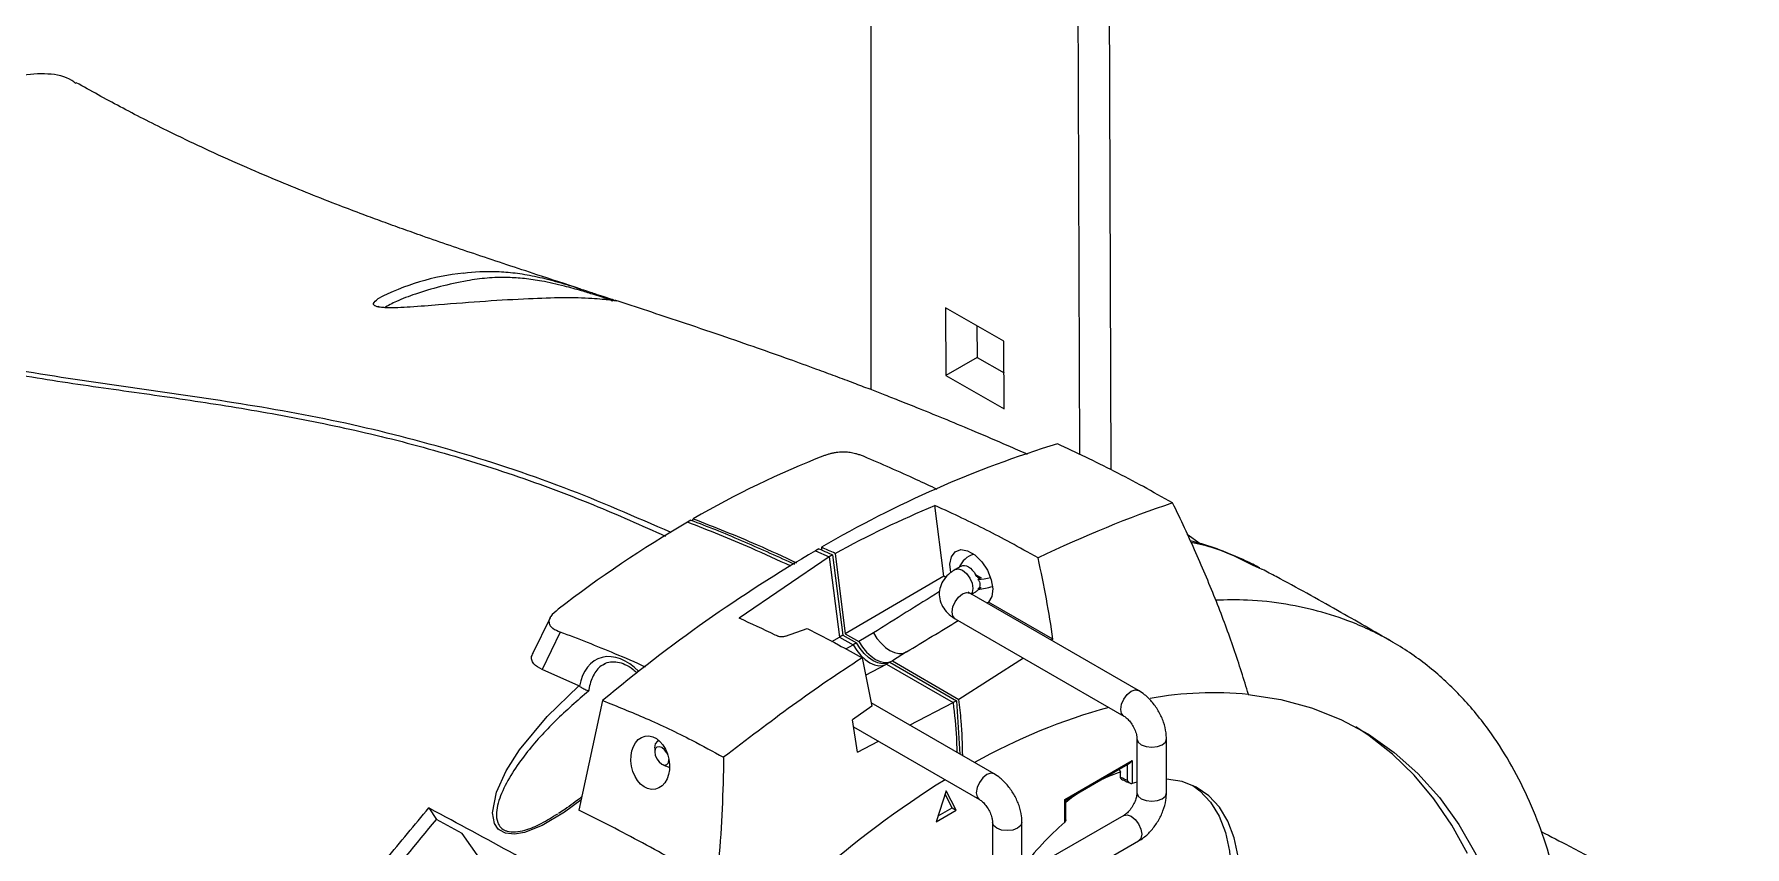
# Model space of a CAD drawing. Header units: inches. Extents: x 0.7 to 44.2, y 3.2 to 34.6.
# Drawn here: x 11.25 to 16.79, y 26.74 to 29.37 of the extents above; entities that cross this region are included whole.
import ezdxf

# ---------------------------------------------------------------- set-up
doc = ezdxf.new("R2010")
doc.units = ezdxf.units.IN
doc.header["$MEASUREMENT"] = 0

msp = doc.modelspace()

# ---------------------------------------------------------------- linework, layer by layer
for p, q in [((13.9625, 31.5223), (13.9625, 28.2177)), ((14.728, 31.1936), (14.74, 27.9581)), ((14.6268, 31.1351), (14.6384, 28.0082)), ((13.1334, 28.5075), (13.1384, 28.5059)), ((14.394, 28.3746), (14.2046, 28.483)), ((14.2046, 28.483), (14.2054, 28.2638)), ((14.3062, 28.4248), (14.3066, 28.3222)), ((14.3948, 28.1553), (14.394, 28.3746)), ((14.3066, 28.3222), (14.2054, 28.2638)), ((14.3066, 28.3222), (14.3944, 28.272)), ((14.2054, 28.2638), (14.3948, 28.1553)), ((14.1988, 27.6128), (14.1696, 27.8425)), ((13.3792, 27.7947), (13.3684, 27.7884)), ((13.3847, 27.7925), (13.3874, 27.7994)), ((14.9872, 27.7496), (15.0296, 27.7191)), ((13.8278, 27.676), (13.5363, 27.4769)), ((13.7942, 27.702), (13.7834, 27.6958)), ((13.7834, 27.6958), (13.8278, 27.676)), ((13.8023, 27.7067), (13.8023, 27.6984)), ((13.8387, 27.6822), (13.8278, 27.676)), ((13.8278, 27.676), (13.8609, 27.4159)), ((13.8387, 27.6822), (13.8717, 27.4222)), ((13.8466, 27.687), (13.8797, 27.4267)), ((14.1988, 27.6128), (13.8797, 27.4267)), ((14.2056, 27.6088), (14.1988, 27.6128)), ((14.2548, 27.6457), (14.2357, 27.6347)), ((14.3021, 27.6188), (14.3204, 27.6082)), ((14.3204, 27.6082), (14.3096, 27.6019)), ((15.231, 27.6349), (15.2012, 27.6481)), ((14.8302, 27.2426), (14.2836, 27.5581)), ((14.289, 27.555), (14.3026, 27.5628)), ((14.5524, 27.4087), (14.3433, 27.5293)), ((12.9231, 27.478), (12.8665, 27.3613)), ((13.6865, 27.4185), (13.7562, 27.4441)), ((14.2357, 27.4753), (14.7824, 27.1597)), ((12.9564, 27.4321), (12.8975, 27.3108)), ((13.8363, 27.4019), (13.8609, 27.4159)), ((13.8717, 27.4222), (13.8609, 27.4159)), ((13.8609, 27.4159), (13.9052, 27.3903)), ((13.8717, 27.4222), (13.9161, 27.3966)), ((13.8797, 27.4267), (13.9241, 27.4011)), ((13.8818, 27.3773), (13.9052, 27.3903)), ((13.9161, 27.3966), (13.9052, 27.3903)), ((13.9712, 27.4294), (13.9241, 27.4011)), ((14.5524, 27.4087), (14.5477, 27.4057)), ((13.1012, 27.3276), (13.0967, 27.3259)), ((13.934, 27.3484), (13.9654, 27.1914)), ((13.9452, 27.2925), (14.0133, 27.3279)), ((14.0241, 27.3342), (14.0133, 27.3279)), ((14.0133, 27.3279), (14.2291, 27.2033)), ((14.0241, 27.3342), (14.24, 27.2096)), ((14.078, 27.3677), (14.0323, 27.3386)), ((14.0323, 27.3386), (14.2481, 27.214)), ((14.4569, 27.3476), (14.2481, 27.214)), ((13.0166, 27.2575), (12.8975, 27.3108)), ((13.0166, 27.2575), (13.0184, 27.2565)), ((13.0935, 27.2101), (13.0164, 26.8553)), ((13.9654, 27.1914), (13.9028, 27.1481)), ((14.362, 26.9723), (13.9632, 27.2026)), ((14.0881, 27.1304), (14.2291, 27.2033)), ((14.24, 27.2096), (14.2291, 27.2033)), ((14.24, 27.2096), (14.2509, 27.0365)), ((13.9191, 27.0431), (13.9028, 27.1481)), ((13.9064, 27.1249), (14.3142, 26.8894)), ((13.2624, 27.0566), (13.2624, 27.0441)), ((13.2758, 27.0805), (13.2723, 27.0785)), ((13.9191, 27.0431), (13.9871, 27.0783)), ((14.8248, 27.0863), (14.8248, 26.9113)), ((14.9204, 26.9113), (14.9204, 27.0863)), ((13.2854, 27.0043), (13.2962, 26.998)), ((14.5909, 26.8895), (14.8091, 27.0154)), ((14.5942, 26.8875), (14.8009, 27.0069)), ((14.7939, 26.9505), (14.7939, 27.0028)), ((14.8091, 27.0154), (14.8091, 26.9415)), ((14.772, 26.9606), (14.772, 26.9767)), ((14.8091, 26.9415), (14.8081, 26.9413)), ((14.8248, 26.9458), (14.8091, 26.9415)), ((14.2068, 26.918), (14.1744, 26.817)), ((14.2257, 26.8622), (14.2031, 26.9065)), ((14.2392, 26.8544), (14.2068, 26.918)), ((14.5909, 26.8156), (14.5909, 26.8895)), ((14.5942, 26.8875), (14.5909, 26.8895)), ((14.5942, 26.8239), (14.5942, 26.8875)), ((12.5301, 26.862), (12.5549, 26.8246)), ((14.1744, 26.817), (14.2392, 26.8544)), ((14.1806, 26.8362), (14.2257, 26.8622)), ((14.2257, 26.8622), (14.2392, 26.8544)), ((14.7824, 26.8379), (14.4523, 26.6473)), ((12.6388, 26.7797), (12.5549, 26.8246)), ((14.3566, 26.816), (14.3566, 26.641)), ((14.4523, 26.641), (14.4523, 26.816)), ((14.5918, 26.8164), (14.5909, 26.8156)), ((14.4947, 26.5613), (14.8302, 26.755))]:
    msp.add_line(p, q)
at = {"flags": 128}
for points in [[(14.2215, 27.6253), (14.2187, 27.6524), (14.2235, 27.6763), (14.2358, 27.6925), (14.2541, 27.6991), (14.2763, 27.6954), (14.2999, 27.6818), (14.3221, 27.6598), (14.3404, 27.6321), (14.3526, 27.6018), (14.3574, 27.5723), (14.3542, 27.5472), (14.3433, 27.5293), (14.3433, 27.5293)], [(14.2357, 27.6347), (14.2467, 27.6368), (14.2597, 27.6323), (14.2726, 27.6219), (14.2836, 27.6071), (14.2909, 27.5902), (14.2935, 27.5737), (14.2909, 27.5603), (14.288, 27.5556)], [(14.2551, 27.6459), (14.2602, 27.6476), (14.2659, 27.6477), (14.2721, 27.6463), (14.2786, 27.6433), (14.285, 27.6388), (14.2913, 27.6331), (14.297, 27.6263), (14.3021, 27.6188)], [(14.2357, 27.4753), (14.2357, 27.4753), (14.2284, 27.4837), (14.2258, 27.4972), (14.2284, 27.5136), (14.2357, 27.5305), (14.2467, 27.5453), (14.2597, 27.5558), (14.2726, 27.5603), (14.2836, 27.5581)], [(13.9052, 27.3903), (13.9167, 27.3725), (13.9299, 27.3566), (13.9443, 27.3432), (13.9593, 27.3328), (13.9742, 27.3259), (13.9886, 27.3227), (14.0018, 27.3234), (14.0112, 27.3268)], [(14.0241, 27.3342), (14.0126, 27.3297), (13.9994, 27.329), (13.9851, 27.3321), (13.9701, 27.339), (13.9551, 27.3494), (13.9408, 27.3628), (13.9276, 27.3788), (13.9161, 27.3966)], [(13.9241, 27.4011), (13.9356, 27.3833), (13.9488, 27.3673), (13.9632, 27.3539), (13.9782, 27.3435), (13.9932, 27.3366), (14.0076, 27.3334), (14.0208, 27.3341), (14.0323, 27.3386)], [(13.9712, 27.4294), (13.9825, 27.4116), (13.9956, 27.3958), (14.0098, 27.3825), (14.0246, 27.3722), (14.0394, 27.3653), (14.0537, 27.3623), (14.0667, 27.363), (14.078, 27.3677)], [(13.0237, 26.8886), (12.9701, 26.8481), (12.8973, 26.805), (12.8406, 26.7828), (12.8084, 26.7774), (12.7787, 26.7804), (12.7584, 26.7909), (12.7554, 26.7936), (12.7434, 26.8113), (12.7368, 26.8464), (12.7495, 26.9132), (12.7813, 26.9828), (12.8246, 27.0508), (12.9136, 27.1582), (13.0166, 27.2575), (13.0166, 27.2575)], [(14.7824, 27.1597), (14.775, 27.1681), (14.7725, 27.1816), (14.775, 27.198), (14.7824, 27.2149), (14.7934, 27.2298), (14.8063, 27.2402), (14.8192, 27.2447), (14.8302, 27.2426), (14.8302, 27.2426)], [(15.1857, 27.2298), (15.2906, 27.2135), (15.3907, 27.1864), (15.4856, 27.1487), (15.5749, 27.1006), (15.6581, 27.0422), (15.7348, 26.9738), (15.8048, 26.8958), (15.8677, 26.8084), (15.9232, 26.7122), (15.971, 26.6075), (16.011, 26.4948), (16.0429, 26.3746), (16.0666, 26.2476), (16.0821, 26.1142), (16.0891, 25.9751)], [(15.8954, 26.714), (15.8446, 26.8067), (15.7872, 26.8916), (15.7233, 26.9683), (15.6533, 27.0365), (15.5774, 27.0959), (15.5336, 27.1245)], [(13.2624, 27.0566), (13.265, 27.0701), (13.2723, 27.0785), (13.2762, 27.0801)], [(13.3046, 27.0345), (13.3017, 27.0402), (13.2942, 27.0503), (13.2854, 27.0574), (13.2766, 27.0605), (13.2692, 27.059), (13.2642, 27.0533), (13.2624, 27.0441), (13.2642, 27.033), (13.2692, 27.0215), (13.2766, 27.0114), (13.2854, 27.0043), (13.2854, 27.0043)], [(14.8248, 27.0863), (14.8284, 27.0757), (14.8388, 27.0668), (14.8543, 27.0608), (14.8726, 27.0587), (14.8909, 27.0608), (14.9064, 27.0668), (14.9168, 27.0757), (14.9204, 27.0863), (14.9204, 27.0863)], [(13.2854, 27.0043), (13.2942, 27.0012), (13.3017, 27.0027), (13.3067, 27.0084), (13.3084, 27.0176), (13.3084, 27.0193)], [(13.3103, 26.9935), (13.3092, 26.9935), (13.2963, 26.998), (13.2962, 26.998)], [(14.362, 26.9723), (14.3511, 26.9744), (14.3381, 26.9699), (14.3252, 26.9595), (14.3142, 26.9447), (14.3069, 26.9278), (14.3043, 26.9113), (14.3069, 26.8979), (14.3138, 26.8897)], [(14.7052, 26.9516), (14.7334, 26.9647), (14.7732, 26.9799)], [(14.7662, 25.8808), (14.8248, 25.9292), (14.8814, 25.9851), (14.9348, 26.0475), (14.9841, 26.1153), (15.0286, 26.1875), (15.0674, 26.2627), (15.1, 26.3397), (15.1256, 26.4172), (15.1439, 26.4937), (15.1546, 26.5681), (15.1574, 26.6389), (15.1524, 26.7051), (15.1397, 26.7654), (15.1193, 26.8188), (15.0918, 26.8645), (15.0575, 26.9015), (15.017, 26.9294), (14.9712, 26.9475), (14.9206, 26.9557), (14.9204, 26.9557)], [(14.5942, 26.8812), (14.6132, 26.8954), (14.6415, 26.9148)], [(15.0057, 26.935), (15.0288, 26.9178), (15.0635, 26.881), (15.0914, 26.8354), (15.1121, 26.782), (15.1251, 26.7216), (15.1303, 26.6553), (15.1276, 26.5842), (15.1169, 26.5096), (15.0986, 26.4328), (15.0729, 26.355), (15.0402, 26.2777), (15.0011, 26.2022), (14.9564, 26.1298), (14.9068, 26.0617), (14.853, 25.9992), (14.7962, 25.9433), (14.7372, 25.895)], [(14.8248, 26.9113), (14.8284, 26.9007), (14.8388, 26.8918), (14.8543, 26.8858), (14.8726, 26.8837), (14.8909, 26.8858), (14.9064, 26.8918), (14.9168, 26.9007), (14.9204, 26.9113), (14.9204, 26.9113)], [(14.7824, 26.8379), (14.7934, 26.84), (14.8063, 26.8355), (14.8192, 26.8251), (14.8302, 26.8103), (14.8376, 26.7934), (14.8401, 26.7769), (14.8376, 26.7635), (14.8302, 26.755), (14.8302, 26.755)], [(12.7251, 26.6567), (12.6951, 26.6994), (12.6388, 26.7797)], [(14.4523, 26.816), (14.4486, 26.8055), (14.4383, 26.7965), (14.4227, 26.7905), (14.4044, 26.7884), (14.3861, 26.7905), (14.3706, 26.7965), (14.3602, 26.8055), (14.3566, 26.8156)]]:
    msp.add_lwpolyline(points, dxfattribs=at)
for centre, radius, start, end in [((12.7216, 27.8267), 0.7726, 95.8749, 117.4972), ((14.9358, 25.1259), 3.0895, 111.3304, 120.0783), ((15.6284, 24.5846), 3.6169, 107.0617, 120.3224), ((15.3705, 24.3677), 3.9635, 120.339, 127.6531), ((16.3607, 23.3019), 5.094, 120.3955, 129.8964), ((14.3202, 27.6105), 0.0781, 108.1733, 156.0566), ((14.2976, 27.7843), 0.1827, 273.7542, 286.7335), ((14.2981, 27.7501), 0.1798, 273.6788, 289.091), ((15.0736, 26.0454), 1.1897, 84.591, 99.9672), ((15.2529, 25.3061), 1.952, 105.4275, 119.2694), ((15.9854, 24.1189), 3.3485, 122.16, 140.4726), ((15.2301, 26.0816), 0.9733, 131.0515, 143.0474)]:
    msp.add_arc(centre, radius, start, end)
for centre, major_axis, ratio, start_param, end_param in [((14.5658, 27.7327), (1.8482, 1.1405), 0.026156, 1.761959, 1.882146), ((14.5658, 27.7327), (1.8482, 1.1405), 0.026156, 4.573011, 4.575614), ((14.5658, 27.7327), (1.8482, 1.1405), 0.026156, 4.429233, 4.522151), ((13.15, 27.1697), (-0.0671, 0.1775), 0.658959, 5.297393, 7.115502), ((14.8009, 27.0201), (0.0081, 0.0141), 0.577335, 3.92695, 4.71243), ((14.3934, 26.6085), (4.1954, -1.9171), 0.10364, 1.522616, 1.527853)]:
    msp.add_ellipse(centre, major_axis=major_axis, ratio=ratio, start_param=start_param, end_param=end_param)
msp.add_ellipse((13.2477, 27.0087), major_axis=(-0.0166, 0.0861), ratio=0.702621)
for points, knots in [([(11.3868, 29.2101), (11.3826, 29.2133), (11.3575, 29.2325), (11.2962, 29.2449), (11.2354, 29.2392), (11.2043, 29.2362)], [0, 0, 0, 0, 0.087771, 0.533088, 1, 1, 1, 1]), ([(13.0226, 28.5438), (12.9752, 28.5593), (12.8627, 28.596), (12.6926, 28.6523), (12.5476, 28.7021), (12.4456, 28.7382), (12.3811, 28.7616), (12.3132, 28.7867), (12.2343, 28.8166), (12.1448, 28.8517), (12.0447, 28.8925), (11.9358, 28.9389), (11.8129, 28.994), (11.6757, 29.0595), (11.5317, 29.1324), (11.4353, 29.1861), (11.3881, 29.2124)], [0, 0, 0, 0, 0.084552, 0.200708, 0.306345, 0.346257, 0.384903, 0.42288, 0.469281, 0.527422, 0.585065, 0.651385, 0.726852, 0.812143, 0.908207, 1, 1, 1, 1]), ([(12.6425, 28.5952), (12.6773, 28.5999), (12.7131, 28.6019), (12.7702, 28.5998), (12.79, 28.5983), (12.8305, 28.5932), (12.8514, 28.5897), (12.8841, 28.5829), (12.8954, 28.5804), (12.9181, 28.5748), (12.9296, 28.5718), (12.9531, 28.5653), (12.9651, 28.5618), (12.9894, 28.5544), (13.0015, 28.5506), (13.0258, 28.5428), (13.038, 28.5387), (13.0554, 28.533), (13.0611, 28.5311), (13.0722, 28.5274), (13.0776, 28.5256), (13.0878, 28.5222), (13.0926, 28.5207), (13.1017, 28.5177), (13.1059, 28.5163), (13.1176, 28.5126), (13.1237, 28.5106), (13.1284, 28.5092)], [0, 0, 0, 0, 0.25, 0.25, 0.375, 0.375, 0.5, 0.5, 0.5625, 0.5625, 0.625, 0.625, 0.6875, 0.6875, 0.75, 0.75, 0.8125, 0.8125, 0.84375, 0.84375, 0.875, 0.875, 0.90625, 0.90625, 0.9375, 0.9375, 1, 1, 1, 1]), ([(12.6545, 28.5707), (12.6251, 28.5647), (12.5661, 28.5526), (12.4906, 28.5292), (12.4273, 28.506), (12.3983, 28.4897), (12.3855, 28.4824)], [0, 0, 0, 0, 0.283901, 0.569262, 0.808898, 1, 1, 1, 1]), ([(13.1238, 28.5038), (13.1243, 28.5041), (13.1252, 28.5046), (13.1222, 28.5063), (13.1171, 28.5084), (13.109, 28.5113), (13.0986, 28.5148), (13.0858, 28.519), (13.0743, 28.5226), (13.061, 28.5268), (13.0457, 28.5316), (13.023, 28.5385), (12.9973, 28.5459), (12.9662, 28.5542), (12.9322, 28.5624), (12.8885, 28.5712), (12.8395, 28.5782), (12.7803, 28.582), (12.7182, 28.5804), (12.6758, 28.5739), (12.6545, 28.5707)], [0, 0, 0, 0, 0.0373727, 0.0682505, 0.0997444, 0.129182, 0.1594915, 0.1872336, 0.2158136, 0.2271101, 0.2605585, 0.2950438, 0.339153, 0.3844558, 0.4459518, 0.5087061, 0.6110057, 0.7151325, 0.8568899, 1, 1, 1, 1]), ([(13.3157, 27.7545), (13.1997, 27.805), (12.959, 27.9098), (12.5992, 28.0268), (12.2348, 28.1188), (11.876, 28.1807), (11.5187, 28.2303), (11.1924, 28.2788), (10.8937, 28.3396), (10.6337, 28.4085), (10.4602, 28.4757), (10.3787, 28.5073)], [0, 0, 0, 0, 0.114686, 0.237895, 0.360985, 0.485949, 0.610972, 0.735981, 0.827527, 0.919039, 1, 1, 1, 1]), ([(10.3788, 28.489), (10.411, 28.4757), (10.517, 28.432), (10.6943, 28.377), (10.9288, 28.316), (11.1783, 28.2679), (11.4433, 28.2277), (11.7072, 28.1914), (11.9724, 28.1503), (12.24, 28.0994), (12.5109, 28.0342), (12.7856, 27.9497), (13.0478, 27.8542), (13.2194, 27.7776), (13.2974, 27.7427)], [0, 0, 0, 0, 0.032121, 0.105738, 0.179369, 0.272284, 0.365247, 0.458214, 0.55111, 0.644013, 0.736863, 0.829612, 0.922425, 1, 1, 1, 1]), ([(12.3569, 28.4891), (12.3559, 28.4895), (12.3512, 28.4917), (12.3501, 28.4997), (12.3587, 28.5069), (12.3649, 28.512)], [0, 0, 0, 0, 0.0678457, 0.335761, 1, 1, 1, 1]), ([(13.1366, 28.5058), (13.1363, 28.5056), (13.1357, 28.5053), (13.1179, 28.5077), (13.0926, 28.5104), (13.0446, 28.5142), (12.9659, 28.5163), (12.8496, 28.5118), (12.7153, 28.5045), (12.5863, 28.4942), (12.4887, 28.4862), (12.4301, 28.483), (12.3959, 28.4824), (12.3726, 28.4843), (12.3614, 28.4865), (12.358, 28.4884), (12.3569, 28.4891)], [0, 0, 0, 0, 0.039289, 0.091579, 0.145208, 0.203508, 0.337074, 0.474031, 0.631463, 0.791583, 0.881419, 0.919647, 0.958204, 0.974676, 0.991242, 1, 1, 1, 1]), ([(14.47, 28.0078), (14.4491, 28.0171), (14.3928, 28.0422), (14.3059, 28.0793), (14.2102, 28.1193), (14.1272, 28.153), (14.0582, 28.1805), (14.0047, 28.2014), (13.9569, 28.2199), (13.9053, 28.2396), (13.8478, 28.2612), (13.778, 28.2869), (13.6939, 28.3174), (13.5908, 28.3539), (13.4732, 28.3946), (13.3191, 28.4466), (13.2042, 28.4843), (13.1334, 28.5075)], [0, 0, 0, 0, 0.0459, 0.12372, 0.18995, 0.255009, 0.305135, 0.340957, 0.373483, 0.412749, 0.457542, 0.503976, 0.571299, 0.64951, 0.73901, 0.839154, 1, 1, 1, 1]), ([(12.3663, 28.4879), (12.366, 28.488), (12.3654, 28.4883), (12.3667, 28.4878), (12.3678, 28.4861), (12.3681, 28.4856)], [0, 0, 0, 0, 0.398178, 0.821234, 1, 1, 1, 1]), ([(13.9411, 28.0006), (13.9392, 28.0014), (13.9356, 28.0029), (13.9299, 28.005), (13.9242, 28.0068), (13.9186, 28.0085), (13.9094, 28.011), (13.8962, 28.0137), (13.8801, 28.0152), (13.8665, 28.0152), (13.8551, 28.0144), (13.8439, 28.0128), (13.833, 28.0105), (13.8222, 28.0075), (13.8155, 28.005), (13.812, 28.0038)], [0, 0, 0, 0, 0.054577, 0.10661, 0.156268, 0.203738, 0.24922, 0.381204, 0.499535, 0.575917, 0.651825, 0.730103, 0.813098, 0.902616, 1, 1, 1, 1]), ([(14.1776, 27.8944), (14.1552, 27.905), (14.0758, 27.9426), (13.9974, 27.9764), (13.9411, 28.0006)], [0, 0, 0, 0, 0.282073, 1, 1, 1, 1]), ([(14.9405, 27.8505), (14.9087, 27.8684), (14.877, 27.8861), (14.814, 27.9204), (14.7826, 27.937), (14.6894, 27.9846), (14.6281, 28.0138), (14.5672, 28.0423)], [0, 0, 0, 0, 0.25, 0.25, 0.5, 0.5, 1, 1, 1, 1]), ([(14.5043, 27.6722), (14.4404, 27.7081), (14.3888, 27.7362), (14.2853, 27.789), (14.2336, 27.8136), (14.1696, 27.8425)], [0, 0, 0, 0, 0.5, 0.5, 1, 1, 1, 1]), ([(15.1858, 27.2298), (15.1717, 27.2783), (15.1561, 27.3276), (15.1215, 27.4281), (15.1026, 27.4793), (15.0615, 27.5831), (15.0393, 27.6357), (14.9921, 27.7423), (14.967, 27.7961), (14.9405, 27.8505)], [0, 0, 0, 0, 0.25, 0.25, 0.5, 0.5, 0.75, 0.75, 1, 1, 1, 1]), ([(13.7039, 27.6452), (13.6611, 27.6651), (13.5488, 27.7171), (13.4373, 27.7612), (13.3684, 27.7884)], [0, 0, 0, 0, 0.38157, 1, 1, 1, 1]), ([(13.3792, 27.7947), (13.4058, 27.7846), (13.4601, 27.7641), (13.5423, 27.7292), (13.6251, 27.6929), (13.6825, 27.6671), (13.7123, 27.6533), (13.7148, 27.6521)], [0, 0, 0, 0, 0.238629, 0.488103, 0.734559, 0.97824, 1, 1, 1, 1]), ([(13.3874, 27.7994), (13.4562, 27.7722), (13.5673, 27.7283), (13.6792, 27.6764), (13.7218, 27.6566)], [0, 0, 0, 0, 0.61916, 1, 1, 1, 1]), ([(15.2235, 27.6397), (15.2078, 27.6478), (15.1712, 27.6666), (15.1089, 27.6928), (15.0496, 27.7146), (15.01, 27.7243), (14.9975, 27.7274)], [0, 0, 0, 0, 0.211172, 0.491354, 0.839414, 1, 1, 1, 1]), ([(15.2012, 27.6481), (15.161, 27.6686), (15.0977, 27.701), (15.0261, 27.7166), (14.9999, 27.7223)], [0, 0, 0, 0, 0.633883, 1, 1, 1, 1]), ([(13.7942, 27.702), (13.8027, 27.6983), (13.8175, 27.6917), (13.8323, 27.6851), (13.8387, 27.6822)], [0, 0, 0, 0, 0.571235, 1, 1, 1, 1]), ([(14.2357, 27.6347), (14.2302, 27.6312), (14.2164, 27.6224), (14.1992, 27.6041), (14.1867, 27.5797), (14.1828, 27.5527), (14.1882, 27.5262), (14.2017, 27.5027), (14.2184, 27.4862), (14.231, 27.4782), (14.2357, 27.4753)], [0, 0, 0, 0, 0.096629, 0.241279, 0.376625, 0.508873, 0.647843, 0.781137, 0.918098, 1, 1, 1, 1]), ([(14.3204, 27.6082), (14.3193, 27.6077), (14.3169, 27.6067), (14.3132, 27.6072), (14.3096, 27.6091), (14.3057, 27.613), (14.3034, 27.6166), (14.3021, 27.6188)], [0, 0, 0, 0, 0.176038, 0.352003, 0.530065, 0.718745, 1, 1, 1, 1]), ([(14.3096, 27.6019), (14.3115, 27.5995), (14.3153, 27.5948), (14.3169, 27.5862), (14.3147, 27.5778), (14.3113, 27.573), (14.3096, 27.5707)], [0, 0, 0, 0, 0.263961, 0.530255, 0.765275, 1, 1, 1, 1]), ([(15.6534, 27.3993), (15.5938, 27.4337), (15.4687, 27.5061), (15.3277, 27.5843), (15.2461, 27.6273), (15.2312, 27.6352)], [0, 0, 0, 0, 0.426587, 0.895421, 1, 1, 1, 1]), ([(14.2836, 27.5581), (14.2821, 27.5591), (14.2787, 27.5614), (14.2785, 27.5617), (14.2784, 27.562)], [0, 0, 0, 0, 0.438587, 1, 1, 1, 1]), ([(14.3021, 27.5625), (14.3035, 27.5634), (14.3059, 27.5649), (14.3101, 27.5688), (14.3142, 27.5725), (14.3178, 27.5753), (14.3197, 27.5765), (14.3204, 27.5769)], [0, 0, 0, 0, 0.2879212, 0.4949793, 0.7030101, 0.8894482, 1, 1, 1, 1]), ([(12.9492, 27.5057), (12.9403, 27.4982), (12.9275, 27.4874), (12.9198, 27.472), (12.919, 27.4616), (12.9233, 27.4521), (12.9347, 27.4413), (12.9478, 27.4358), (12.9564, 27.4321)], [0, 0, 0, 0, 0.268825, 0.385121, 0.499196, 0.617817, 0.750134, 1, 1, 1, 1]), ([(16.1833, 26.6307), (16.171, 26.6746), (16.1464, 26.7626), (16.0979, 26.8846), (16.041, 26.999), (15.9703, 27.1111), (15.8843, 27.2177), (15.7807, 27.3156), (15.6644, 27.3972), (15.5447, 27.4572), (15.4251, 27.4984), (15.3076, 27.524), (15.1924, 27.5375), (15.1142, 27.5361), (15.0793, 27.5355)], [0, 0, 0, 0, 0.076802, 0.153954, 0.232189, 0.310795, 0.405378, 0.500621, 0.597948, 0.695992, 0.775007, 0.854401, 0.934967, 1, 1, 1, 1]), ([(13.6607, 27.4186), (13.6581, 27.4198), (13.6166, 27.4402), (13.5752, 27.4591), (13.5363, 27.4769)], [0, 0, 0, 0, 0.060514, 1, 1, 1, 1]), ([(13.7562, 27.4441), (13.7899, 27.4266), (13.8492, 27.3959), (13.9085, 27.3627), (13.934, 27.3484)], [0, 0, 0, 0, 0.568639, 1, 1, 1, 1]), ([(13.2325, 27.3187), (13.1994, 27.3333), (13.1075, 27.3739), (13.0154, 27.4094), (12.9564, 27.4321)], [0, 0, 0, 0, 0.3593852, 1, 1, 1, 1]), ([(13.6865, 27.4185), (13.684, 27.4177), (13.6792, 27.4162), (13.6714, 27.4159), (13.665, 27.4168), (13.6619, 27.4181), (13.6607, 27.4186)], [0, 0, 0, 0, 0.2753246, 0.5506821, 0.825326, 1, 1, 1, 1]), ([(12.8975, 27.3108), (12.887, 27.3162), (12.8716, 27.3241), (12.8628, 27.3415), (12.8627, 27.3541), (12.8672, 27.3615), (12.8687, 27.364)], [0, 0, 0, 0, 0.457364, 0.673762, 0.891329, 1, 1, 1, 1]), ([(13.0967, 27.3259), (13.0954, 27.3254), (13.0822, 27.3209), (13.0644, 27.296), (13.0518, 27.2649), (13.0488, 27.2447), (13.0482, 27.241)], [0, 0, 0, 0, 0.048538, 0.472464, 0.902983, 1, 1, 1, 1]), ([(13.0972, 27.3271), (13.0974, 27.3273), (13.1038, 27.3327), (13.1183, 27.3359), (13.1411, 27.3364), (13.1663, 27.3281), (13.1885, 27.3155), (13.2011, 27.3027), (13.2054, 27.2985)], [0, 0, 0, 0, 0.008996, 0.242093, 0.458909, 0.666631, 0.887802, 1, 1, 1, 1]), ([(13.934, 27.3484), (13.9332, 27.3478), (13.8583, 27.2989), (13.7086, 27.1968), (13.56, 27.0831), (13.4855, 27.0261)], [0, 0, 0, 0, 0.005481, 0.501597, 1, 1, 1, 1]), ([(13.0482, 27.241), (13.0118, 27.2095), (12.9386, 27.1463), (12.8567, 27.0557), (12.7994, 26.9757), (12.7647, 26.9116), (12.7477, 26.8559), (12.7505, 26.818), (12.7623, 26.7978), (12.7748, 26.7897), (12.7909, 26.7845), (12.8115, 26.7833), (12.8497, 26.7912), (12.8969, 26.811), (12.9305, 26.8323), (12.9479, 26.8433)], [0, 0, 0, 0, 0.185036, 0.371708, 0.472757, 0.575216, 0.66828, 0.719587, 0.750325, 0.780251, 0.786265, 0.822265, 0.859391, 0.927382, 1, 1, 1, 1]), ([(13.0184, 27.2565), (13.0201, 27.2555), (13.0236, 27.2534), (13.0298, 27.2499), (13.0363, 27.2465), (13.0427, 27.2434), (13.0465, 27.2417), (13.0482, 27.241), (13.0482, 27.241)], [0, 0, 0, 0, 0.179407, 0.3584, 0.547963, 0.76779, 0.995414, 1, 1, 1, 1]), ([(14.2604, 27.031), (14.2594, 27.0684), (14.2578, 27.1283), (14.2508, 27.1907), (14.2481, 27.214)], [0, 0, 0, 0, 0.6261952, 1, 1, 1, 1]), ([(14.9204, 27.0863), (14.9202, 27.0928), (14.9194, 27.1104), (14.912, 27.1401), (14.8969, 27.1737), (14.8759, 27.2044), (14.8531, 27.2278), (14.8368, 27.2383), (14.8302, 27.2426)], [0, 0, 0, 0, 0.1087558, 0.2971639, 0.4856386, 0.6749318, 0.8675526, 1, 1, 1, 1]), ([(13.0935, 27.2101), (13.1402, 27.1913), (13.2371, 27.1525), (13.3679, 27.0905), (13.4512, 27.0448), (13.4855, 27.0261)], [0, 0, 0, 0, 0.354665, 0.734886, 1, 1, 1, 1]), ([(14.2291, 27.2033), (14.2335, 27.1649), (14.2396, 27.1101), (14.2409, 27.0576), (14.2413, 27.042)], [0, 0, 0, 0, 0.701946, 1, 1, 1, 1]), ([(14.7824, 27.1597), (14.7842, 27.1586), (14.7888, 27.1557), (14.7981, 27.1471), (14.8087, 27.1337), (14.8178, 27.1171), (14.8232, 27.101), (14.8247, 27.0909), (14.8247, 27.0871), (14.8248, 27.0863)], [0, 0, 0, 0, 0.104184, 0.260448, 0.432549, 0.616629, 0.802888, 0.958365, 1, 1, 1, 1]), ([(13.4855, 27.0261), (13.4844, 26.9704), (13.4822, 26.8589), (13.4719, 26.7108), (13.4586, 26.581), (13.4435, 26.4692), (13.4252, 26.3586), (13.4102, 26.2862), (13.4027, 26.25)], [0, 0, 0, 0, 0.208801, 0.418149, 0.563127, 0.708317, 0.854049, 1, 1, 1, 1]), ([(14.4523, 26.816), (14.452, 26.8225), (14.4513, 26.8401), (14.4438, 26.8698), (14.4288, 26.9034), (14.4078, 26.9341), (14.3849, 26.9575), (14.3687, 26.968), (14.362, 26.9723)], [0, 0, 0, 0, 0.108756, 0.297164, 0.485639, 0.674932, 0.867553, 1, 1, 1, 1]), ([(14.772, 26.9767), (14.772, 26.9769), (14.7719, 26.9779), (14.7714, 26.9798), (14.7702, 26.9822), (14.7684, 26.9844), (14.7669, 26.9853), (14.7662, 26.9858)], [0, 0, 0, 0, 0.0821676, 0.3062639, 0.5349455, 0.7645548, 1, 1, 1, 1]), ([(14.7747, 26.9553), (14.7746, 26.9553), (14.7737, 26.9555), (14.7727, 26.9569), (14.772, 26.9589), (14.772, 26.9602), (14.772, 26.9606)], [0, 0, 0, 0, 0.053421, 0.460504, 0.864643, 1, 1, 1, 1]), ([(14.7747, 26.9552), (14.777, 26.9541), (14.7864, 26.9497), (14.7958, 26.9454), (14.8028, 26.9422)], [0, 0, 0, 0, 0.254544, 1, 1, 1, 1]), ([(14.7939, 26.9505), (14.7939, 26.9504), (14.7948, 26.9491), (14.7971, 26.9462), (14.8009, 26.943), (14.8049, 26.9411), (14.8071, 26.9412), (14.8081, 26.9413)], [0, 0, 0, 0, 0.006138, 0.254994, 0.577239, 0.809771, 1, 1, 1, 1]), ([(13.0257, 26.8981), (13.0253, 26.8977), (13.008, 26.8835), (12.9832, 26.8648), (12.9572, 26.8487), (12.9503, 26.8444)], [0, 0, 0, 0, 0.017946, 0.739168, 1, 1, 1, 1]), ([(14.3142, 26.8894), (14.316, 26.8883), (14.3206, 26.8854), (14.33, 26.8768), (14.3405, 26.8634), (14.3496, 26.8468), (14.3551, 26.8307), (14.3565, 26.8207), (14.3566, 26.8168), (14.3566, 26.816)], [0, 0, 0, 0, 0.104184, 0.260448, 0.432549, 0.616629, 0.802888, 0.958365, 1, 1, 1, 1]), ([(14.8248, 26.9113), (14.8247, 26.9091), (14.8245, 26.9038), (14.8217, 26.8913), (14.8154, 26.8755), (14.8055, 26.8594), (14.7943, 26.8466), (14.7864, 26.8403), (14.7831, 26.8383), (14.7824, 26.8379)], [0, 0, 0, 0, 0.104184, 0.260459, 0.43257, 0.616656, 0.802912, 0.958378, 1, 1, 1, 1]), ([(14.8302, 26.755), (14.8357, 26.7585), (14.8506, 26.768), (14.8726, 26.7893), (14.8942, 26.8191), (14.9102, 26.8526), (14.9191, 26.8841), (14.92, 26.9034), (14.9204, 26.9113)], [0, 0, 0, 0, 0.1087587, 0.2971641, 0.4856387, 0.6749307, 0.8675489, 1, 1, 1, 1]), ([(11.4983, 24.8086), (11.5084, 24.8591), (11.5287, 24.9603), (11.5683, 25.1143), (11.6149, 25.27), (11.6726, 25.4376), (11.7428, 25.6163), (11.8275, 25.804), (11.9225, 25.9888), (12.0269, 26.1704), (12.14, 26.3488), (12.2624, 26.5244), (12.3918, 26.697), (12.4839, 26.8069), (12.5301, 26.862)], [0, 0, 0, 0, 0.070998, 0.142226, 0.214231, 0.286532, 0.37348, 0.461051, 0.547999, 0.635509, 0.724628, 0.814244, 0.90692, 1, 1, 1, 1]), ([(12.8554, 26.6855), (12.84, 26.694), (12.7319, 26.7537), (12.6235, 26.8123), (12.5314, 26.8613), (12.5301, 26.862)], [0, 0, 0, 0, 0.1408638, 0.9880298, 1, 1, 1, 1]), ([(13.4275, 26.6338), (13.3594, 26.6728), (13.2232, 26.7507), (13.0853, 26.8204), (13.0164, 26.8553)], [0, 0, 0, 0, 0.4997552, 1, 1, 1, 1]), ([(11.8457, 25.7395), (11.8701, 25.7902), (11.9187, 25.8917), (12.0005, 26.0414), (12.0881, 26.1891), (12.2066, 26.3728), (12.3599, 26.5888), (12.4897, 26.7457), (12.5549, 26.8246)], [0, 0, 0, 0, 0.129297, 0.258605, 0.390219, 0.521839, 0.75975, 1, 1, 1, 1]), ([(14.5941, 26.8239), (14.5942, 26.8237), (14.5944, 26.822), (14.5937, 26.8192), (14.5924, 26.8173), (14.5918, 26.8164)], [0, 0, 0, 0, 0.076222, 0.584328, 1, 1, 1, 1]), ([(16.135, 26.7852), (16.1654, 26.7696), (16.284, 26.7086), (16.4419, 26.6224), (16.6082, 26.5265), (16.6982, 26.4707), (16.7527, 26.4314), (16.7729, 26.4151), (16.7857, 26.4023), (16.792, 26.3942), (16.7947, 26.3876), (16.7938, 26.383), (16.7897, 26.3794), (16.7852, 26.3776), (16.7825, 26.3765)], [0, 0, 0, 0, 0.122956, 0.480113, 0.658558, 0.837371, 0.881989, 0.926782, 0.944496, 0.962402, 0.975274, 0.982258, 0.989292, 1, 1, 1, 1])]:
    msp.add_open_spline(points, degree=3, knots=knots)
for points in [[(13.8466, 27.687), (13.9537, 27.745), (14.0614, 27.7968), (14.1696, 27.8425)], [(14.9405, 27.8505), (14.7984, 27.803), (14.653, 27.7436), (14.5043, 27.6722)], [(13.8466, 27.687), (13.8325, 27.6933), (13.8178, 27.6999), (13.8023, 27.7067)], [(14.5524, 27.4087), (14.5406, 27.4953), (14.5243, 27.5832), (14.5043, 27.6722)]]:
    msp.add_open_spline(points, degree=3)

doc.saveas('drawing.dxf')
